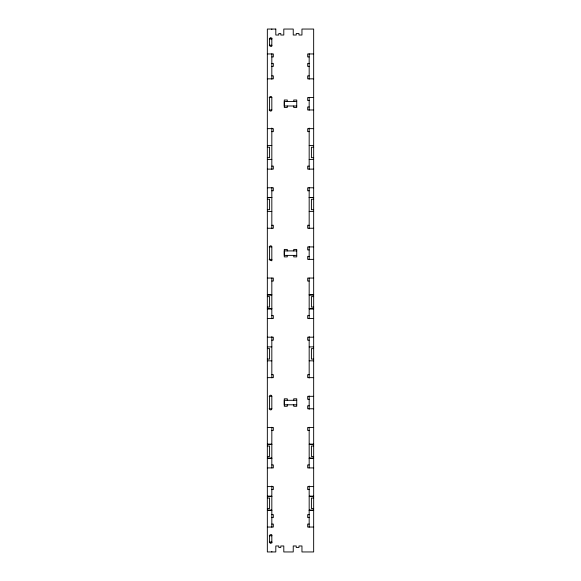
<?xml version="1.0" encoding="UTF-8"?>
<svg xmlns="http://www.w3.org/2000/svg" width="581" height="581" viewBox="0 0 581 581"><rect width="100%" height="100%" fill="white"/><g stroke="black" fill="none" stroke-linecap="round" stroke-linejoin="round"><path stroke-width="0.87" d="M270.194 37.99L269.773 38.295A0.842 0.842 0 0 0 269.584 38.825L269.584 45.238A1.118 1.118 0 0 0 270.702 46.357A1.118 1.118 0 0 0 271.828 45.238L269.301 45.238M269.301 39.007L271.828 39.007M267.34 53.953L273.317 53.953L273.317 56.938L271.828 56.938M313.66 53.953L307.683 53.953L307.683 56.938L309.172 56.938M271.828 63.409L273.317 63.409L273.317 66.401L271.828 66.401M309.172 63.409L307.683 63.409L307.683 66.401L309.172 66.401M271.828 75.864L273.317 75.864L273.317 78.849L267.34 78.849M309.172 75.864L307.683 75.864L307.683 78.849L313.66 78.849M269.134 97.528L271.828 97.528L271.828 109.976A1.118 1.118 0 0 1 270.702 111.094A1.118 1.118 0 0 1 269.584 109.976L269.584 97.528A1.118 1.118 0 0 1 270.702 96.402A1.118 1.118 0 0 1 271.828 97.528M313.66 97.528L307.683 97.528L307.683 100.513L309.172 100.513M296.724 101.508L284.276 101.508L284.276 105.989L296.724 105.989M309.172 106.984L307.683 106.984L307.683 109.976L313.66 109.976M269.134 109.976L271.828 109.976M267.34 128.648L273.317 128.648L273.317 131.64L271.828 131.64M313.66 128.648L307.683 128.648L307.683 131.64L309.172 131.64M267.34 145.446L271.828 145.446M309.172 145.504L313.66 145.504M267.34 147.211L269.584 147.211L269.584 157.669L267.34 157.669M313.66 147.211L311.416 147.211L311.416 157.669L313.66 157.669M267.34 159.441L271.828 159.376M309.172 159.441L313.66 159.376M271.828 166.122L273.317 166.122L273.317 169.115L267.34 169.115M309.172 166.122L307.683 166.122L307.683 169.115L313.66 169.115M267.34 187.786L273.317 187.786L273.317 190.779L271.828 190.779M313.66 187.786L307.683 187.786L307.683 190.779L309.172 190.779M267.34 197.46L271.828 197.46M309.172 197.46L313.66 197.46M267.34 197.525L271.828 197.525M309.172 197.525L313.66 197.525M267.34 199.232L269.584 199.232L269.584 209.69L267.34 209.69M313.66 199.232L311.416 199.232L311.416 209.69L313.66 209.69M267.34 211.397L271.828 211.455M309.172 211.397L313.66 211.397M271.828 225.261L273.317 225.261L273.317 228.253L267.34 228.253M309.172 225.261L307.683 225.261L307.683 228.253L313.66 228.253M269.134 246.925L271.828 246.925L271.828 260.869M313.66 246.925L307.683 246.925L307.683 249.91L309.172 249.91M296.724 250.912L284.276 250.912L284.276 255.393L296.724 255.393M309.172 256.388L307.683 256.388L307.683 259.373L313.66 259.373M269.134 259.373L271.828 259.373A1.118 1.118 0 0 1 270.702 260.499A1.118 1.118 0 0 1 269.584 259.373L269.584 246.925A1.118 1.118 0 0 1 270.702 245.807A1.118 1.118 0 0 1 271.828 246.925M267.34 278.052L273.317 278.052L273.317 281.037L271.828 281.037M313.66 278.052L307.683 278.052L307.683 281.037L309.172 281.037M267.34 294.843L271.828 294.843M309.172 294.843L313.66 294.843M267.34 294.908L271.828 294.908M309.172 294.908L313.66 294.908M267.34 296.615L269.584 296.615L269.584 307.073L267.34 307.073M313.66 296.615L311.416 296.615L311.416 307.073L313.66 307.073M267.34 308.772L271.828 308.772M309.172 308.772L313.66 308.772M267.34 308.838L271.828 308.838M309.172 308.838L313.66 308.838M271.828 315.527L273.317 315.527L273.317 318.511L267.34 318.511M309.172 315.527L307.683 315.527L307.683 318.511L313.66 318.511M267.34 337.191L273.317 337.191L273.317 340.175L271.828 340.175M313.66 337.191L307.683 337.191L307.683 340.175L309.172 340.175M267.34 346.922L271.828 346.864M309.172 346.922L313.66 346.864M267.34 348.629L269.584 348.629L269.584 359.087L267.34 359.087M313.66 348.629L311.416 348.629L311.416 359.087L313.66 359.087M267.34 360.794L271.828 360.859M309.172 360.794L313.66 360.859M271.828 374.665L273.317 374.665L273.317 377.65L267.34 377.65M309.172 374.665L307.683 374.665L307.683 377.65L313.66 377.65M269.134 396.322L271.828 396.322L271.828 408.777A1.118 1.118 0 0 1 270.702 409.895A1.118 1.118 0 0 1 269.584 408.777L269.584 396.322A1.118 1.118 0 0 1 270.702 395.203A1.118 1.118 0 0 1 271.828 396.322M313.66 396.322L307.683 396.322L307.683 399.314L309.172 399.314M296.724 400.309L284.276 400.309L284.276 404.79L296.724 404.79M309.172 405.785L307.683 405.785L307.683 408.777L313.66 408.777M269.134 408.777L271.828 408.777M267.34 427.449L273.317 427.449L273.317 430.441L271.828 430.441M313.66 427.449L307.683 427.449L307.683 430.441L309.172 430.441M267.34 446.012L269.584 446.012L269.584 456.47L267.34 456.47M313.66 446.012L311.416 446.012L311.416 456.47L313.66 456.47M267.34 458.177L271.828 458.177M309.172 458.177L313.66 458.177M267.34 458.235L271.828 458.235M309.172 458.235L313.66 458.235M271.828 464.923L273.317 464.923L273.317 467.916L267.34 467.916M309.172 464.923L307.683 464.923L307.683 467.916L313.66 467.916M267.34 486.587L273.317 486.587L273.317 489.572L271.828 489.572M313.66 486.587L307.683 486.587L307.683 489.572L309.172 489.572M267.34 498.033L269.584 498.033L269.584 508.491L267.34 508.491M313.66 498.033L311.416 498.033L311.416 508.491L313.66 508.491M267.34 510.191L271.828 510.191M309.172 510.191L313.66 510.191M267.34 510.256L271.828 510.256M309.172 510.256L313.66 510.256M271.828 514.599L273.317 514.599L273.317 517.591L271.828 517.591M309.172 514.599L307.683 514.599L307.683 517.591L309.172 517.591M271.828 524.062L273.317 524.062L273.317 527.047L267.34 527.047M309.172 524.062L307.683 524.062L307.683 527.047L313.66 527.047M269.301 535.762L271.828 535.762A1.118 1.118 0 0 0 270.702 534.643A1.118 1.118 0 0 0 269.584 535.762L269.584 542.175A0.842 0.842 0 0 0 269.773 542.705L270.194 543.01M269.301 541.993L271.828 541.993M309.172 53.764L309.172 79.227M309.172 97.339L309.172 110.165M309.172 128.089L309.172 169.296M309.172 187.416L309.172 228.624M309.172 246.555L309.172 259.373M309.172 278.052L309.172 318.7M309.172 336.624L309.172 378.02M309.172 395.952L309.172 409.336M309.172 427.26L309.172 467.916M309.172 486.028L309.172 527.236M293.746 101.508L293.746 100.012L296.738 100.012L296.738 107.485L293.746 107.485L293.746 105.989M293.746 250.912L293.746 249.416L296.738 249.416L296.738 256.882L293.746 256.882L293.746 255.393M293.746 400.309L293.746 398.813L296.738 398.813L296.738 406.286L293.746 406.286L293.746 404.79M287.275 101.508L287.275 100.012L284.283 100.012L284.283 107.485L287.275 107.485L287.275 105.989M287.275 250.912L287.275 249.416L284.283 249.416L284.283 256.882L287.275 256.882L287.275 255.393M287.275 400.309L287.275 398.813L284.283 398.813L284.283 406.286L287.275 406.286L287.275 404.79M271.828 29.05L271.828 29.486M271.828 38.077L271.828 46.168M271.828 53.764L271.828 79.256M271.828 128.031L271.828 169.296M271.828 187.416L271.828 228.66M271.828 278.052L271.828 318.7M271.828 336.624L271.828 377.853M271.828 427.246L271.828 467.916M271.828 486.028L271.828 527.236M271.828 534.832L271.828 542.923M271.828 551.514L271.828 551.95M270.194 37.99A1.336 1.336 0 0 1 271.312 38.034L271.639 38.295A0.842 0.842 0 0 1 271.828 38.825M270.194 543.01A1.336 1.336 0 0 0 271.312 542.966L271.639 542.705A0.842 0.842 0 0 0 271.828 542.175M275.808 29.05L267.34 29.05L267.34 551.95L275.808 551.95L275.808 545.973L278.8 545.973L278.8 547.469L280.812 547.469L280.812 545.973L283.797 545.973L283.797 551.95L293.238 551.95L293.238 545.973L296.23 545.973L296.23 547.469L298.968 547.469L298.968 545.973L301.953 545.973L301.953 551.95L313.66 551.95L313.66 29.05L301.953 29.05L301.953 35.027L298.968 35.027L298.968 33.531L296.23 33.531L296.23 35.027L293.238 35.027L293.238 29.05L283.797 29.05L283.797 35.027L280.812 35.027L280.812 33.531L278.8 33.531L278.8 35.027L275.808 35.027L275.808 29.05M271.828 444.247L267.34 444.247L271.828 444.305M313.66 444.247L309.172 444.247L313.66 444.305M271.828 496.261L267.34 496.261L271.828 496.327M313.66 496.261L309.172 496.261L313.66 496.327"/></g></svg>
